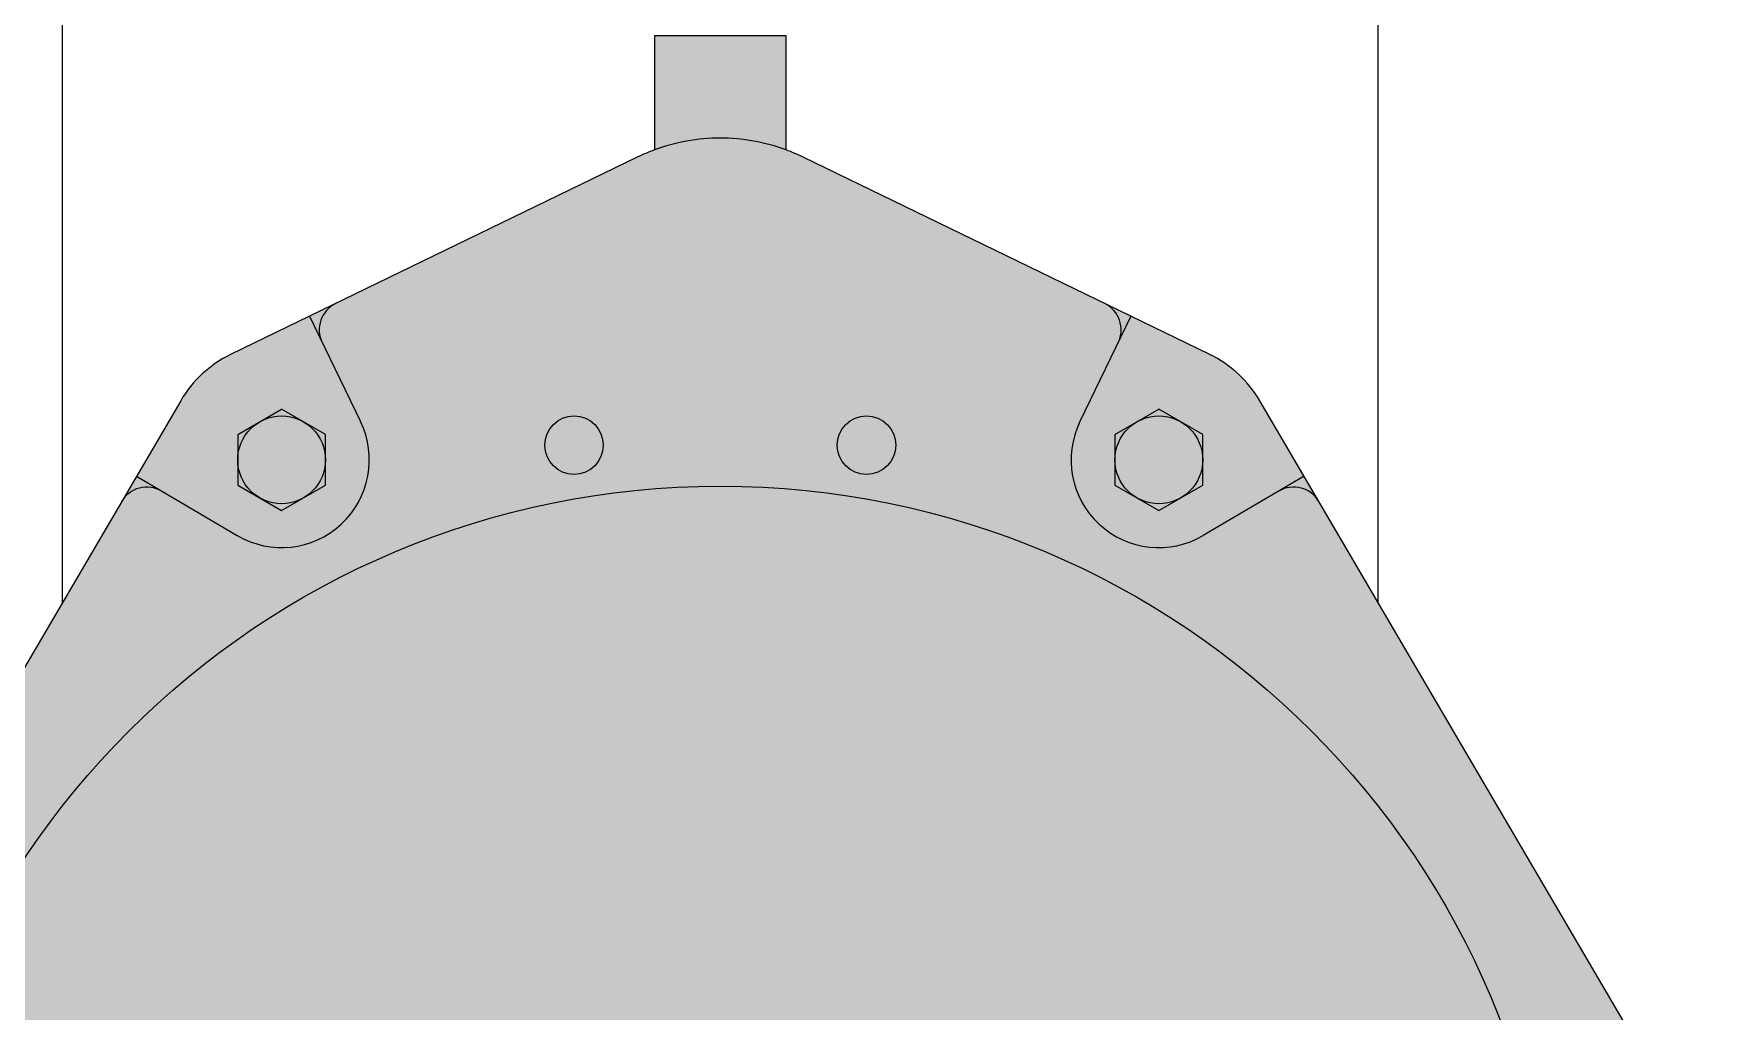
# Model space of a CAD drawing. Header units: millimetres. Extents: x -5857 to 16265, y -14438 to 14649.
# Drawn here: x 6697 to 7277, y 11567 to 11901 of the extents above; entities that cross this region are included whole.
import ezdxf
from ezdxf.enums import TextEntityAlignment as Align

# ---------------------------------------------------------------- set-up
doc = ezdxf.new("R2010")
doc.units = ezdxf.units.MM
doc.set_wipeout_variables(frame=1)
doc.layers.add('Техника Кран LTM 1230-5.1', color=250, linetype='Continuous')
doc.layers.add('Техника Кран LTM 1230-5.1 Штрих', color=7, linetype='Continuous', true_color=0xffe699)
doc.styles.add('arial', font='arial.ttf')

# ---------------------------------------------------------------- blocks, each defined once
blk = doc.blocks.new('LTM 1230-5.1-20230629.145237')
at = {"color": 0, "linetype": 'ByBlock', "lineweight": -2, "ltscale": 30, "transparency": 16777216}
blk.add_wipeout([(-22.5, 400.98), (-23.99, 400.41), (-25.47, 399.8), (-26.93, 399.16), (-28.38, 398.48), (-28.38, 398.48), (-167.46, 330.99), (-167.46, 330.99), (-172.55, 328.04), (-177.15, 324.37), (-181.16, 320.07), (-184.5, 315.23), (-339.16, 51.5), (-339.16, 51.5), (-341.68, 46.46), (-343.51, 41.14), (-344.63, 35.62), (-345, 30), (-345, 30), (-345, -194.23), (-345, -194.23), (-344.92, -197.1), (-344.67, -199.96), (-344.26, -202.8), (-343.69, -205.62), (-209.03, -881.39), (-209.03, -881.39), (-202.57, -896.77), (-191.41, -909.17), (-176.8, -917.22), (-160.34, -920), (-160.34, -920), (160.34, -920), (160.34, -920), (176.8, -917.22), (191.41, -909.17), (202.57, -896.77), (209.03, -881.39), (209.03, -881.39), (343.69, -205.62), (343.69, -205.62), (344.26, -202.8), (344.67, -199.96), (344.92, -197.1), (345, -194.23), (345, 30), (345, 30), (344.63, 35.62), (343.51, 41.14), (341.68, 46.46), (339.16, 51.5), (184.5, 315.23), (184.5, 315.23), (181.16, 320.07), (177.15, 324.37), (172.55, 328.04), (167.46, 330.99), (167.46, 330.99), (28.38, 398.48), (28.38, 398.48), (26.93, 399.16), (25.47, 399.8), (23.99, 400.41), (22.5, 400.98), (22.5, 400.98), (22.5, 440), (-22.5, 440)], dxfattribs=at)
at = {"layer": 'Техника Кран LTM 1230-5.1 Штрих', "ltscale": 30, "transparency": 16777216}
h = blk.add_hatch(color=256, dxfattribs=at)
h.dxf.hatch_style = 1
edge = h.paths.add_edge_path()
edge.add_arc((0, 340), 65, 110.25225, 115.88511)
edge.add_line((-28.38, 398.48), (-167.46, 330.99))
edge.add_arc((-150, 295), 40, 115.88511, 149.6123)
edge.add_line((-184.5, 315.23), (-339.16, 51.5))
edge.add_arc((-302.5, 30), 42.5, 149.6123, 180)
edge.add_line((-345, 30), (-345, -194.23))
edge.add_arc((-295, -194.23), 50, 180, 193.16323)
edge.add_line((-343.69, -205.62), (-209.03, -881.39))
edge.add_arc((-160.34, -870), 50, 193.16323, 270)
edge.add_line((-160.34, -920), (160.34, -920))
edge.add_arc((160.34, -870), 50, 270, 346.83677)
edge.add_line((209.03, -881.39), (343.69, -205.62))
edge.add_arc((295, -194.23), 50, 346.83677, 360)
edge.add_line((345, -194.23), (345, 30))
edge.add_arc((302.5, 30), 42.5, 360, 390.3877)
edge.add_line((339.16, 51.5), (184.5, 315.23))
edge.add_arc((150, 295), 40, 30.38771, 64.11489)
edge.add_line((167.46, 330.99), (28.38, 398.48))
edge.add_arc((0, 340), 65, 64.11489, 69.74775)
edge.add_line((22.5, 400.98), (22.5, 440))
edge.add_line((22.5, 440), (-22.5, 440))
edge.add_line((-22.5, 440), (-22.5, 400.98))
at = {"color": 0, "linetype": 'ByBlock', "lineweight": -2, "ltscale": 30, "transparency": 16777216}
for p, q in [((-140.47, 344.08), (-123.01, 308.1)), ((140.47, 344.08), (123.01, 308.1)), ((-165, 303.66), (-150, 312.32)), ((-135, 303.66), (-150, 312.32)), ((135, 303.66), (150, 312.32)), ((165, 303.66), (150, 312.32)), ((-165, 303.66), (-165, 286.34)), ((-135, 286.34), (-135, 303.66)), ((135, 303.66), (135, 286.34)), ((165, 286.34), (165, 303.66)), ((-199.68, 289.36), (-165.18, 269.12)), ((-165, 286.34), (-150, 277.68)), ((-150, 277.68), (-135, 286.34)), ((135, 286.34), (150, 277.68)), ((150, 277.68), (165, 286.34)), ((199.68, 289.36), (165.18, 269.12))]:
    blk.add_line(p, q, dxfattribs=at)
blk.add_lwpolyline([(-22.5, 400.98, 0.024583), (-28.38, 398.48), (-167.46, 330.99, 0.148234), (-184.5, 315.23), (-339.16, 51.5, 0.133374), (-345, 30), (-345, -194.23, 0.057499), (-343.69, -205.62), (-209.03, -881.39, 0.348417), (-160.34, -920), (160.34, -920, 0.348417), (209.03, -881.39), (343.69, -205.62, 0.057499), (345, -194.23), (345, 30, 0.133374), (339.16, 51.5), (184.5, 315.23, 0.148234), (167.46, 330.99), (28.38, 398.48, 0.024583), (22.5, 400.98), (22.5, 440), (-22.5, 440)], format="xyb", close=True, dxfattribs=at)
blk.add_lwpolyline([(22.5, 400.98, 0.088598), (0, 405, 0.088598), (-22.5, 400.98)], format="xyb", dxfattribs=at)
for centre, radius in [((-150, 295), 15), ((-50, 300), 10), ((50, 300), 10), ((150, 295), 15)]:
    blk.add_circle(centre, radius, dxfattribs=at)
at = {"color": 0, "linetype": 'ByBlock', "lineweight": 9, "ltscale": 30, "transparency": 16777216}
blk.add_circle((0, 0), 286, dxfattribs=at)
at = {"color": 0, "linetype": 'ByBlock', "lineweight": -2, "ltscale": 30, "transparency": 16777216}
for centre, radius, start, end in [((-127.11, 339.45), 10, 115.88511, 205.88511), ((127.11, 339.45), 10, 334.11489, 64.11489), ((-150, 295), 30, 239.6123, 25.88511), ((150, 295), 30, 154.11489, 300.3877), ((-196.11, 275.67), 10, 59.6123, 149.6123), ((196.11, 275.67), 10, 30.3877, 120.3877)]:
    blk.add_arc(centre, radius, start, end, dxfattribs=at)
blk = doc.blocks.new('LTM 1230-5.1-9-rollig20230713.14574')
at = {"color": 0, "linetype": 'ByBlock', "lineweight": -2, "ltscale": 30, "transparency": 16777216}
blk.add_blockref('LTM 1230-5.1-20230629.145237', (0, 1420), dxfattribs=at)
blk = doc.blocks.new('*U113')
at = {"color": 0, "linetype": 'ByBlock', "lineweight": -2, "ltscale": 30, "transparency": 16777216}
blk.add_lwpolyline([(6707.08, 11304.64), (7157.08, 11304.64), (7157.08, 13384.64), (6707.08, 13384.64)], close=True, dxfattribs=at)
at = {"layer": 'Defpoints', "color": 250, "linetype": 'ByBlock', "lineweight": -2, "ltscale": 30, "transparency": 16777216, "style": 'arial', "width": 0.8}
blk.add_attdef('МАРКА', text='', height=250, rotation=55, dxfattribs=at).set_placement((5009.89, 11843.94), align=Align.MIDDLE_CENTER)
at = {"color": 0, "linetype": 'ByBlock', "lineweight": -2, "ltscale": 30, "transparency": 16777216}
blk.add_blockref('LTM 1230-5.1-9-rollig20230713.14574', (6932.08, 9884.64), dxfattribs=at)

msp = doc.modelspace()

# ---------------------------------------------------------------- block references
at = {"layer": 'Техника Кран LTM 1230-5.1'}
msp.add_blockref('*U113', (0.02, 155.68), dxfattribs=at)

doc.saveas('drawing.dxf')
